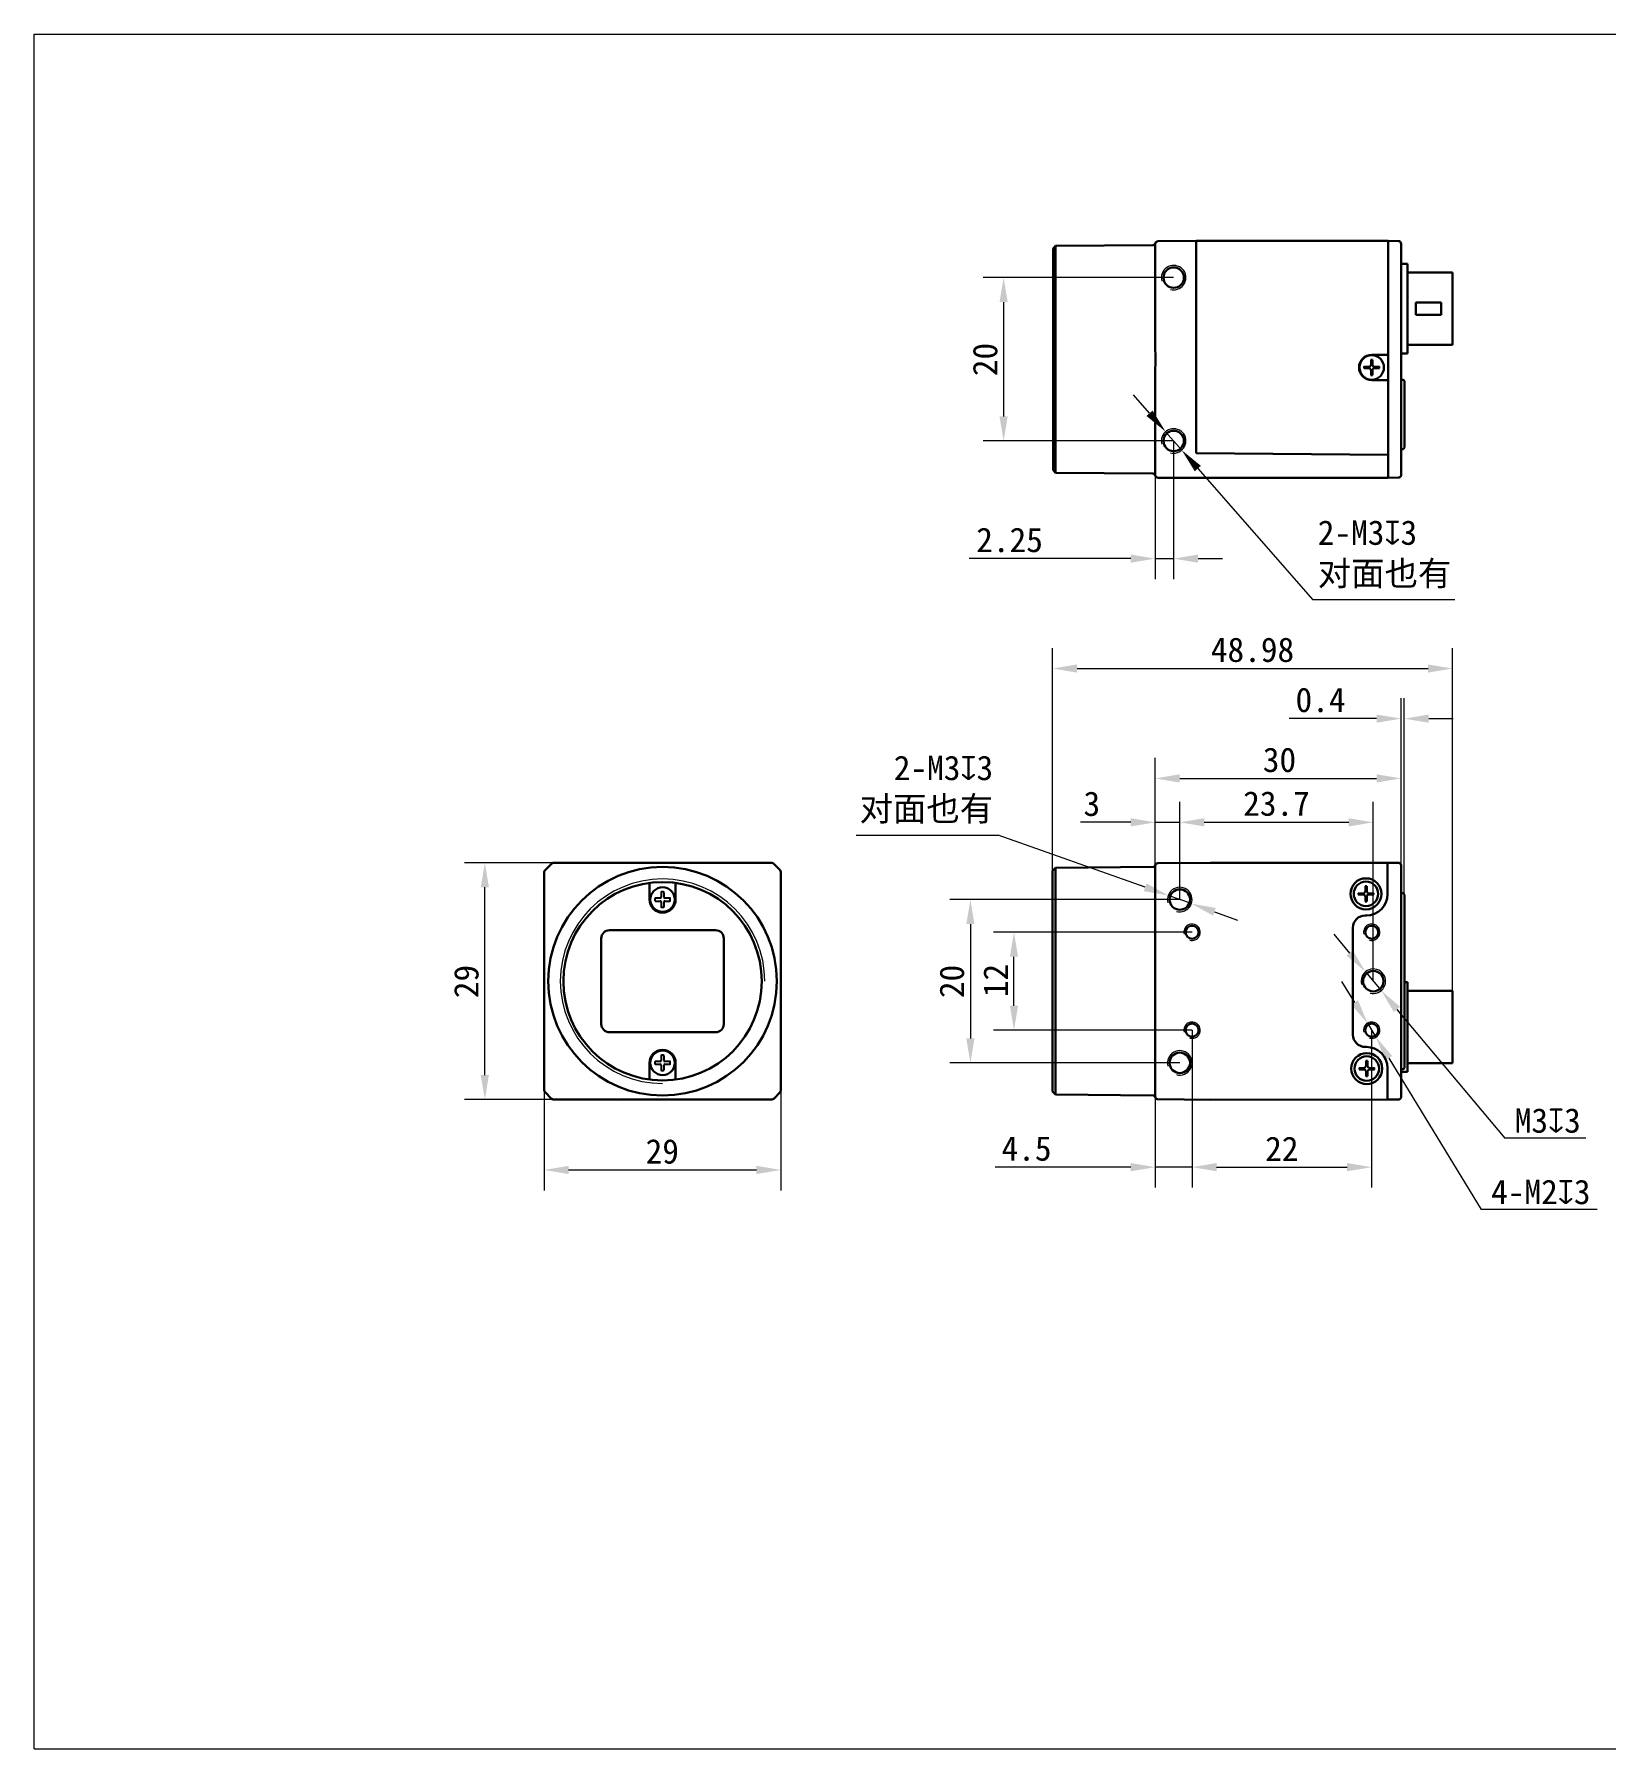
# Model space of a CAD drawing. Header units: millimetres. Extents: x 792 to 1089, y 318 to 528.
# Drawn here: x 792.2 to 984.6, y 317.8 to 527.8 of the extents above; entities that cross this region are included whole.
import ezdxf

# ---------------------------------------------------------------- set-up
doc = ezdxf.new("R2010")
doc.units = ezdxf.units.MM
doc.header["$LTSCALE"] = 16.335
doc.header["$PDMODE"] = 3
doc.header["$PDSIZE"] = 8
doc.layers.get('0').update_dxf_attribs({"linetype": 'CONTINUOUS'})
doc.layers.get('Defpoints').update_dxf_attribs({"linetype": 'CONTINUOUS'})
for name, color, linetype in [('00_COMPONENTS', 7, 'CONTINUOUS'), ('51__DRAFT_DIMS', 7, 'CONTINUOUS'), ('ASM_DXF_DIMENSION', 7, 'CONTINUOUS'), ('ASM_DXF_FORMAT', 7, 'CONTINUOUS'), ('D-01-35-26-0DXF_CONTINUOUS_LINE', 7, 'CONTINUOUS'), ('D-01-36-26-0DXF_CONTINUOUS_LINE', 7, 'CONTINUOUS')]:
    doc.layers.add(name, color=color, linetype=linetype)
doc.layers.add('AM_5', color=3, linetype='CONTINUOUS', lineweight=25)
doc.styles.get("Standard").update_dxf_attribs({"font": 'simfang.ttf'})
doc.dimstyles.new('DIMSTYLE_1', dxfattribs={"dimtxt": 3, "dimasz": 3, "dimexe": 2.5, "dimexo": 0, "dimgap": 0.75, "dimtad": 1, "dimdsep": 46, "dimtxsty": 'STANDARD', "dimblk": '_FILLED', "dimcen": 0.09, "dimclrd": 8, "dimclre": 8, "dimclrt": 7, "dimadec": 0, "dimazin": 0, "dimtp": 0.001, "dimtm": 0.001, "dimtfac": 1, "dimtofl": 0, "dimtmove": 0, "dimatfit": 3, "dimldrblk": '_FILLED', "dimfxl": 1, "dimtolj": 1, "dimlwd": 9, "dimlwe": 9, "dimarcsym": 0})
doc.dimstyles.new('DIMSTYLE_1$0', dxfattribs={"dimtxt": 3, "dimasz": 3, "dimexe": 2.5, "dimexo": 0, "dimgap": 0.75, "dimtad": 1, "dimdsep": 46, "dimtxsty": 'STANDARD', "dimblk": '_FILLED', "dimcen": 0.09, "dimclrd": 8, "dimclre": 8, "dimclrt": 7, "dimadec": 0, "dimazin": 0, "dimtp": 0.001, "dimtm": 0.001, "dimtfac": 1, "dimtofl": 0, "dimtmove": 0, "dimatfit": 3, "dimldrblk": '_FILLED', "dimfxl": 1, "dimtolj": 1, "dimlwd": 9, "dimlwe": 9, "dimarcsym": 0})
doc.dimstyles.new('DIMSTYLE_2', dxfattribs={"dimtxt": 3, "dimasz": 3, "dimexe": 2.5, "dimexo": 0, "dimtad": 1, "dimdec": 3, "dimdsep": 46, "dimtxsty": 'STANDARD', "dimblk": '_FILLED', "dimcen": 0.09, "dimclrd": 8, "dimclre": 8, "dimclrt": 7, "dimadec": 0, "dimazin": 0, "dimtp": 0.001, "dimtm": 0.001, "dimtfac": 1, "dimtdec": 3, "dimtmove": 0, "dimatfit": 2, "dimldrblk": '_FILLED', "dimfxl": 1, "dimtolj": 1, "dimlwd": 9, "dimlwe": 9, "dimarcsym": 0})

# ---------------------------------------------------------------- blocks, each defined once
blk = doc.blocks.new('_FILLED')
at = {"color": 0, "linetype": 'ByBlock'}
blk.add_solid([(0, 0), (-1, 0.167), (-1, -0.167)], dxfattribs=at)
blk = doc.blocks.new('*D221')
at = {"layer": 'D-01-35-26-0DXF_CONTINUOUS_LINE', "color": 8, "linetype": 'Continuous', "lineweight": 9}
for p, q in [((929.47, 425.97), (929.47, 439.15)), ((959.57, 425.99), (959.57, 439.15)), ((932.47, 436.65), (956.57, 436.65))]:
    blk.add_line(p, q, dxfattribs=at)
at = {"layer": 'Defpoints', "color": 0, "linetype": 'Continuous'}
for p in [(959.57, 436.65), (929.47, 425.97), (959.57, 425.99)]:
    blk.add_point(p, dxfattribs=at)
at = {"layer": 'D-01-35-26-0DXF_CONTINUOUS_LINE', "color": 8, "linetype": 'Continuous', "lineweight": 9, "xscale": 3, "yscale": 3, "zscale": 3, "rotation": 180}
blk.add_blockref('_FILLED', (929.47, 436.65), dxfattribs=at)
at = {"layer": 'D-01-35-26-0DXF_CONTINUOUS_LINE', "color": 8, "linetype": 'Continuous', "lineweight": 9, "xscale": 3, "yscale": 3, "zscale": 3}
blk.add_blockref('_FILLED', (959.57, 436.65), dxfattribs=at)
at = {"layer": 'D-01-35-26-0DXF_CONTINUOUS_LINE', "color": 7, "linetype": 'Continuous', "lineweight": 30, "insert": (944.68, 440.43), "char_height": 3, "attachment_point": 2}
blk.add_mtext('\\A1;30', dxfattribs=at)
blk = doc.blocks.new('*D251')
at = {"layer": '51__DRAFT_DIMS', "color": 8, "lineweight": 9}
for p, q in [((931.72, 497.99), (908.4, 497.99)), ((910.9, 494.99), (910.9, 480.99)), ((931.72, 477.99), (908.4, 477.99))]:
    blk.add_line(p, q, dxfattribs=at)
at = {"layer": 'Defpoints', "color": 0}
for p in [(931.72, 497.99), (910.9, 477.99), (931.72, 477.99)]:
    blk.add_point(p, dxfattribs=at)
at = {"layer": '51__DRAFT_DIMS', "color": 8, "linetype": 'ByBlock', "lineweight": 9, "xscale": 3, "yscale": 3, "zscale": 3}
for p, rotation in [((910.9, 497.99), 90), ((910.9, 477.99), 270)]:
    blk.add_blockref('_FILLED', p, dxfattribs=dict(at, rotation=rotation))
at = {"layer": '51__DRAFT_DIMS', "color": 7, "insert": (907.12, 487.96), "char_height": 3, "attachment_point": 2, "rotation": 90}
blk.add_mtext('\\A1;20', dxfattribs=at)
blk = doc.blocks.new('*D252')
at = {"layer": 'ASM_DXF_DIMENSION', "color": 8, "linetype": 'Continuous', "lineweight": 9}
for p, q in [((928.76, 481.37), (926.79, 483.63)), ((930.74, 479.12), (932.71, 476.86)), ((934.69, 474.6), (948.75, 458.52)), ((966.16, 458.52), (948.75, 458.52))]:
    blk.add_line(p, q, dxfattribs=at)
at = {"layer": 'Defpoints', "color": 0}
for p in [(930.74, 479.12), (932.71, 476.86)]:
    blk.add_point(p, dxfattribs=at)
at = {"layer": 'ASM_DXF_DIMENSION', "color": 8, "linetype": 'ByBlock', "lineweight": 9, "xscale": 3, "yscale": 3, "zscale": 3}
for p, rotation in [((930.74, 479.12), 311.1677166067071), ((932.71, 476.86), 131.1677166067071)]:
    blk.add_blockref('_FILLED', p, dxfattribs=dict(at, rotation=rotation))
at = {"layer": 'ASM_DXF_DIMENSION', "color": 7, "lineweight": 15, "insert": (949.37, 468.26), "char_height": 3, "attachment_point": 1}
blk.add_mtext('\\A1;{2-M3{\\fgdt;x}3\\P对面也有}', dxfattribs=at)
blk = doc.blocks.new('*D253')
at = {"color": 8, "linetype": 'Continuous', "lineweight": 9}
for p, q in [((931.72, 477.99), (931.72, 461.07)), ((929.47, 475.86), (929.47, 461.07)), ((926.47, 463.57), (906.68, 463.57)), ((929.47, 463.57), (931.72, 463.57)), ((934.72, 463.57), (937.72, 463.57))]:
    blk.add_line(p, q, dxfattribs=at)
at = {"layer": 'Defpoints', "color": 0}
for p in [(931.72, 477.99), (929.47, 475.86), (931.72, 463.57)]:
    blk.add_point(p, dxfattribs=at)
at = {"color": 8, "linetype": 'ByBlock', "lineweight": 9, "xscale": 3, "yscale": 3, "zscale": 3}
blk.add_blockref('_FILLED', (929.47, 463.57), dxfattribs=at)
at = {"color": 8, "linetype": 'ByBlock', "lineweight": 9, "xscale": 3, "yscale": 3, "zscale": 3, "rotation": 180}
blk.add_blockref('_FILLED', (931.72, 463.57), dxfattribs=at)
at = {"color": 7, "lineweight": 30, "insert": (915.71, 467.37), "char_height": 3, "attachment_point": 3}
blk.add_mtext('\\A1;2.25', dxfattribs=at)
blk = doc.blocks.new('*D260')
at = {"layer": 'D-01-35-26-0DXF_CONTINUOUS_LINE', "color": 8, "linetype": 'Continuous', "lineweight": 9}
for p, q in [((883.63, 399.41), (883.63, 386.19)), ((854.63, 398.52), (854.63, 386.19)), ((857.63, 388.69), (880.63, 388.69))]:
    blk.add_line(p, q, dxfattribs=at)
at = {"layer": 'Defpoints', "color": 0, "linetype": 'Continuous'}
for p in [(883.63, 399.41), (854.63, 398.52), (883.63, 388.69)]:
    blk.add_point(p, dxfattribs=at)
at = {"layer": 'D-01-35-26-0DXF_CONTINUOUS_LINE', "color": 8, "linetype": 'Continuous', "lineweight": 9, "xscale": 3, "yscale": 3, "zscale": 3, "rotation": 180}
blk.add_blockref('_FILLED', (854.63, 388.69), dxfattribs=at)
at = {"layer": 'D-01-35-26-0DXF_CONTINUOUS_LINE', "color": 8, "linetype": 'Continuous', "lineweight": 9, "xscale": 3, "yscale": 3, "zscale": 3}
blk.add_blockref('_FILLED', (883.63, 388.69), dxfattribs=at)
at = {"layer": 'D-01-35-26-0DXF_CONTINUOUS_LINE', "color": 7, "linetype": 'Continuous', "lineweight": 30, "insert": (869.1, 392.47), "char_height": 3, "attachment_point": 2}
blk.add_mtext('\\A1;29', dxfattribs=at)
blk = doc.blocks.new('*D261')
at = {"layer": 'D-01-35-26-0DXF_CONTINUOUS_LINE', "color": 8, "linetype": 'Continuous', "lineweight": 9}
for p, q in [((855.84, 426.31), (844.87, 426.31)), ((847.37, 400.31), (847.37, 423.31)), ((855.84, 397.31), (844.87, 397.31))]:
    blk.add_line(p, q, dxfattribs=at)
at = {"layer": 'Defpoints', "color": 0, "linetype": 'Continuous'}
for p in [(847.37, 426.31), (855.84, 426.31), (855.84, 397.31)]:
    blk.add_point(p, dxfattribs=at)
at = {"layer": 'D-01-35-26-0DXF_CONTINUOUS_LINE', "color": 8, "linetype": 'Continuous', "lineweight": 9, "xscale": 3, "yscale": 3, "zscale": 3}
for p, rotation in [((847.37, 426.31), 90), ((847.37, 397.31), 270)]:
    blk.add_blockref('_FILLED', p, dxfattribs=dict(at, rotation=rotation))
at = {"layer": 'D-01-35-26-0DXF_CONTINUOUS_LINE', "color": 7, "linetype": 'Continuous', "lineweight": 30, "insert": (843.59, 411.77), "char_height": 3, "attachment_point": 2, "rotation": 90}
blk.add_mtext('\\A1;29', dxfattribs=at)
blk = doc.blocks.new('*D282')
at = {"color": 8, "linetype": 'Continuous', "lineweight": 9}
for p, q in [((929.47, 425.96), (929.47, 433.77)), ((932.47, 421.81), (932.47, 433.77)), ((926.47, 431.27), (920.31, 431.27)), ((929.47, 431.27), (932.47, 431.27)), ((935.47, 431.27), (938.47, 431.27))]:
    blk.add_line(p, q, dxfattribs=at)
at = {"layer": 'Defpoints', "color": 0}
for p in [(932.47, 431.27), (929.47, 425.96), (932.47, 421.81)]:
    blk.add_point(p, dxfattribs=at)
at = {"color": 8, "linetype": 'ByBlock', "lineweight": 9, "xscale": 3, "yscale": 3, "zscale": 3}
blk.add_blockref('_FILLED', (929.47, 431.27), dxfattribs=at)
at = {"color": 8, "linetype": 'ByBlock', "lineweight": 9, "xscale": 3, "yscale": 3, "zscale": 3, "rotation": 180}
blk.add_blockref('_FILLED', (932.47, 431.27), dxfattribs=at)
at = {"color": 7, "lineweight": 30, "insert": (922.72, 435.05), "char_height": 3, "attachment_point": 3}
blk.add_mtext('\\A1;3', dxfattribs=at)
blk = doc.blocks.new('*D283')
at = {"color": 8, "linetype": 'Continuous', "lineweight": 9}
for p, q in [((933.97, 405.81), (933.97, 386.53)), ((929.47, 399.41), (929.47, 386.53)), ((926.47, 389.03), (909.87, 389.03)), ((933.97, 389.03), (929.47, 389.03)), ((936.97, 389.03), (939.97, 389.03))]:
    blk.add_line(p, q, dxfattribs=at)
at = {"layer": 'Defpoints', "color": 0, "linetype": 'Continuous'}
for p in [(933.97, 405.81), (929.47, 399.41), (933.97, 389.03)]:
    blk.add_point(p, dxfattribs=at)
at = {"color": 8, "linetype": 'Continuous', "lineweight": 9, "xscale": 3, "yscale": 3, "zscale": 3}
blk.add_blockref('_FILLED', (929.47, 389.03), dxfattribs=at)
at = {"color": 8, "linetype": 'Continuous', "lineweight": 9, "xscale": 3, "yscale": 3, "zscale": 3, "rotation": 180}
blk.add_blockref('_FILLED', (933.97, 389.03), dxfattribs=at)
at = {"color": 7, "linetype": 'Continuous', "lineweight": 30, "insert": (916.77, 392.83), "char_height": 3, "attachment_point": 3}
blk.add_mtext('\\A1;4.5', dxfattribs=at)
blk = doc.blocks.new('*D284')
at = {"layer": '51__DRAFT_DIMS', "color": 8, "lineweight": 9}
for p, q in [((932.47, 421.81), (904.33, 421.81)), ((906.83, 418.81), (906.83, 404.81)), ((932.47, 401.81), (904.33, 401.81))]:
    blk.add_line(p, q, dxfattribs=at)
at = {"layer": 'Defpoints', "color": 0}
for p in [(932.47, 421.81), (906.83, 401.81), (932.47, 401.81)]:
    blk.add_point(p, dxfattribs=at)
at = {"layer": '51__DRAFT_DIMS', "color": 8, "lineweight": 9, "xscale": 3, "yscale": 3, "zscale": 3}
for p, rotation in [((906.83, 421.81), 90), ((906.83, 401.81), 270)]:
    blk.add_blockref('_FILLED', p, dxfattribs=dict(at, rotation=rotation))
at = {"layer": '51__DRAFT_DIMS', "color": 7, "insert": (903.05, 411.78), "char_height": 3, "attachment_point": 2, "rotation": 90}
blk.add_mtext('\\A1;20', dxfattribs=at)
blk = doc.blocks.new('*D285')
at = {"layer": '51__DRAFT_DIMS', "color": 8, "lineweight": 9}
for p, q in [((933.97, 417.81), (909.67, 417.81)), ((912.17, 408.81), (912.17, 414.81)), ((933.97, 405.81), (909.67, 405.81))]:
    blk.add_line(p, q, dxfattribs=at)
at = {"layer": 'Defpoints', "color": 0}
for p in [(912.17, 417.81), (933.97, 417.81), (933.97, 405.81)]:
    blk.add_point(p, dxfattribs=at)
at = {"layer": '51__DRAFT_DIMS', "color": 8, "lineweight": 9, "xscale": 3, "yscale": 3, "zscale": 3}
for p, rotation in [((912.17, 417.81), 90), ((912.17, 405.81), 270)]:
    blk.add_blockref('_FILLED', p, dxfattribs=dict(at, rotation=rotation))
at = {"layer": '51__DRAFT_DIMS', "color": 7, "insert": (908.42, 411.89), "char_height": 3, "attachment_point": 2, "rotation": 90}
blk.add_mtext('\\A1;12', dxfattribs=at)
blk = doc.blocks.new('*D286')
at = {"layer": 'ASM_DXF_DIMENSION', "color": 8, "linetype": 'Continuous', "lineweight": 9}
for p, q in [((892.83, 429.7), (910.24, 429.7)), ((928.23, 423.31), (910.24, 429.7)), ((933.89, 421.31), (931.06, 422.31)), ((936.72, 420.31), (939.54, 419.3))]:
    blk.add_line(p, q, dxfattribs=at)
at = {"layer": 'Defpoints', "color": 0}
for p in [(931.06, 422.31), (933.89, 421.31)]:
    blk.add_point(p, dxfattribs=at)
at = {"layer": 'ASM_DXF_DIMENSION', "color": 8, "linetype": 'ByBlock', "lineweight": 9, "xscale": 3, "yscale": 3, "zscale": 3}
for p, rotation in [((931.06, 422.31), 340.4661474562808), ((933.89, 421.31), 160.4661474562808)]:
    blk.add_blockref('_FILLED', p, dxfattribs=dict(at, rotation=rotation))
at = {"layer": 'ASM_DXF_DIMENSION', "color": 7, "lineweight": 15, "insert": (909.62, 439.44), "char_height": 3, "attachment_point": 3}
blk.add_mtext('\\A1;{2-M3{\\fgdt;x}3\\P对面也有}', dxfattribs=at)
blk = doc.blocks.new('*D287')
at = {"layer": 'ASM_DXF_DIMENSION', "color": 8, "linetype": 'Continuous', "lineweight": 9}
for p, q in [((953.28, 415.26), (951.36, 417.56)), ((955.21, 412.96), (957.14, 410.66)), ((959.07, 408.36), (972.28, 392.59)), ((982.19, 392.59), (972.28, 392.59))]:
    blk.add_line(p, q, dxfattribs=at)
at = {"layer": 'Defpoints', "color": 0}
for p in [(955.21, 412.96), (957.14, 410.66)]:
    blk.add_point(p, dxfattribs=at)
at = {"layer": 'ASM_DXF_DIMENSION', "color": 8, "linetype": 'ByBlock', "lineweight": 9, "xscale": 3, "yscale": 3, "zscale": 3}
for p, rotation in [((955.21, 412.96), 309.9666336402061), ((957.14, 410.66), 129.9666336402061)]:
    blk.add_blockref('_FILLED', p, dxfattribs=dict(at, rotation=rotation))
at = {"layer": 'ASM_DXF_DIMENSION', "color": 7, "lineweight": 15, "insert": (973.49, 396.25), "char_height": 3, "attachment_point": 1}
blk.add_mtext('\\A1;{M3{\\fgdt;x}3}', dxfattribs=at)
blk = doc.blocks.new('*D288')
at = {"layer": 'ASM_DXF_DIMENSION', "color": 8, "linetype": 'Continuous', "lineweight": 9}
for p, q in [((953.89, 409.22), (952.33, 411.78)), ((955.45, 406.66), (956.5, 404.96)), ((958.06, 402.4), (969.39, 383.84)), ((983.57, 383.84), (969.39, 383.84))]:
    blk.add_line(p, q, dxfattribs=at)
at = {"layer": 'Defpoints', "color": 0}
for p in [(955.45, 406.66), (956.5, 404.96)]:
    blk.add_point(p, dxfattribs=at)
at = {"layer": 'ASM_DXF_DIMENSION', "color": 8, "linetype": 'ByBlock', "lineweight": 9, "xscale": 3, "yscale": 3, "zscale": 3}
for p, rotation in [((955.45, 406.66), 301.4143213589913), ((956.5, 404.96), 121.4143213589913)]:
    blk.add_blockref('_FILLED', p, dxfattribs=dict(at, rotation=rotation))
at = {"layer": 'ASM_DXF_DIMENSION', "color": 7, "lineweight": 15, "insert": (970.6, 387.5), "char_height": 3, "attachment_point": 1}
blk.add_mtext('\\A1;{4-M2{\\fgdt;x}3}', dxfattribs=at)
blk = doc.blocks.new('*D289')
at = {"layer": 'AM_5', "color": 8, "linetype": 'ByBlock', "lineweight": 9}
for p, q in [((932.47, 421.81), (932.47, 433.77)), ((956.17, 411.81), (956.17, 433.77)), ((935.47, 431.27), (953.17, 431.27))]:
    blk.add_line(p, q, dxfattribs=at)
at = {"layer": 'Defpoints', "color": 0}
for p in [(956.17, 431.27), (932.47, 421.81), (956.17, 411.81)]:
    blk.add_point(p, dxfattribs=at)
at = {"layer": 'AM_5', "color": 8, "lineweight": 9, "xscale": 3, "yscale": 3, "zscale": 3, "rotation": 180}
blk.add_blockref('_FILLED', (932.47, 431.27), dxfattribs=at)
at = {"layer": 'AM_5', "color": 8, "lineweight": 9, "xscale": 3, "yscale": 3, "zscale": 3}
blk.add_blockref('_FILLED', (956.17, 431.27), dxfattribs=at)
at = {"layer": 'AM_5', "color": 7, "insert": (944.32, 433.55), "char_height": 3, "attachment_point": 5}
blk.add_mtext('\\A1;23.7', dxfattribs=at)
blk = doc.blocks.new('*D290')
at = {"layer": 'AM_5', "color": 8, "linetype": 'ByBlock', "lineweight": 9}
for p, q in [((933.97, 405.81), (933.97, 386.53)), ((955.97, 405.81), (955.97, 386.53)), ((936.97, 389.03), (952.97, 389.03))]:
    blk.add_line(p, q, dxfattribs=at)
at = {"layer": 'Defpoints', "color": 0}
for p in [(933.97, 405.81), (955.97, 405.81), (955.97, 389.03)]:
    blk.add_point(p, dxfattribs=at)
at = {"layer": 'AM_5', "color": 8, "lineweight": 9, "xscale": 3, "yscale": 3, "zscale": 3, "rotation": 180}
blk.add_blockref('_FILLED', (933.97, 389.03), dxfattribs=at)
at = {"layer": 'AM_5', "color": 8, "lineweight": 9, "xscale": 3, "yscale": 3, "zscale": 3}
blk.add_blockref('_FILLED', (955.97, 389.03), dxfattribs=at)
at = {"layer": 'AM_5', "color": 7, "insert": (944.97, 391.28), "char_height": 3, "attachment_point": 5}
blk.add_mtext('\\A1;22', dxfattribs=at)
blk = doc.blocks.new('*D297')
at = {"color": 8, "lineweight": 9}
for p, q in [((916.89, 425.33), (916.89, 452.61)), ((965.87, 410.63), (965.87, 452.61)), ((919.89, 450.11), (962.87, 450.11))]:
    blk.add_line(p, q, dxfattribs=at)
at = {"layer": 'Defpoints', "color": 0}
for p in [(965.87, 450.11), (916.89, 425.33), (965.87, 410.63)]:
    blk.add_point(p, dxfattribs=at)
at = {"color": 8, "linetype": 'ByBlock', "lineweight": 9, "xscale": 3, "yscale": 3, "zscale": 3, "rotation": 180}
blk.add_blockref('_FILLED', (916.89, 450.11), dxfattribs=at)
at = {"color": 8, "linetype": 'ByBlock', "lineweight": 9, "xscale": 3, "yscale": 3, "zscale": 3}
blk.add_blockref('_FILLED', (965.87, 450.11), dxfattribs=at)
at = {"color": 7, "insert": (941.38, 452.39), "char_height": 3, "attachment_point": 5}
blk.add_mtext('\\A1;48.98', dxfattribs=at)
blk = doc.blocks.new('*D298')
at = {"color": 8, "lineweight": 9}
for p, q in [((959.57, 425.99), (959.57, 446.47)), ((959.97, 422.38), (959.97, 446.47)), ((956.57, 443.97), (945.85, 443.97)), ((962.97, 443.97), (965.97, 443.97))]:
    blk.add_line(p, q, dxfattribs=at)
at = {"layer": 'Defpoints', "color": 0}
for p in [(959.97, 443.97), (959.57, 425.99), (959.97, 422.38)]:
    blk.add_point(p, dxfattribs=at)
at = {"color": 8, "linetype": 'ByBlock', "lineweight": 9, "xscale": 3, "yscale": 3, "zscale": 3}
blk.add_blockref('_FILLED', (959.57, 443.97), dxfattribs=at)
at = {"color": 8, "linetype": 'ByBlock', "lineweight": 9, "xscale": 3, "yscale": 3, "zscale": 3, "rotation": 180}
blk.add_blockref('_FILLED', (959.97, 443.97), dxfattribs=at)
at = {"color": 7, "insert": (949.71, 446.25), "char_height": 3, "attachment_point": 5}
blk.add_mtext('\\A1;0.4', dxfattribs=at)

msp = doc.modelspace()

# ---------------------------------------------------------------- linework, layer by layer
at = {"layer": '00_COMPONENTS', "color": 7}
for p, q in [((929.4826, 502.2138), (929.4828, 502.2144)), ((955.8746, 487.9374), (955.8746, 487.2861)), ((956.0746, 487.9374), (956.0746, 487.2861)), ((955.0234, 487.0861), (955.6746, 487.0861)), ((955.0234, 486.8861), (955.6746, 486.8861)), ((955.8746, 486.6861), (955.8746, 486.0349)), ((956.0746, 486.6861), (956.0746, 486.0349)), ((956.2746, 487.0861), (956.9259, 487.0861)), ((956.2746, 486.8861), (956.9259, 486.8861)), ((957.9746, 476.8161), (957.9739, 476.7254)), ((929.4742, 473.7851), (929.4742, 473.7792)), ((929.4747, 473.795), (929.4746, 473.8008)), ((868.9536, 422.656), (868.9536, 422.0898)), ((869.3136, 422.0898), (869.3136, 422.656)), ((954.3234, 422.6098), (954.9746, 422.6098)), ((954.3234, 422.4098), (954.9746, 422.4098)), ((955.1746, 423.4611), (955.1746, 422.8098)), ((955.1746, 422.2098), (955.1746, 421.5585)), ((955.3746, 423.4611), (955.3746, 422.8098)), ((955.3746, 422.2098), (955.3746, 421.5585)), ((955.5746, 422.6098), (956.2259, 422.6098)), ((955.5746, 422.4098), (956.2259, 422.4098)), ((854.6577, 420.3598), (854.6576, 420.3598)), ((868.8536, 421.9898), (868.2873, 421.9898)), ((868.2873, 421.6298), (868.8536, 421.6298)), ((868.9536, 421.5298), (868.9536, 420.9636)), ((869.3136, 420.9636), (869.3136, 421.5298)), ((869.9798, 421.9898), (869.4136, 421.9898)), ((869.4136, 421.6298), (869.9798, 421.6298)), ((883.6094, 403.2598), (883.6096, 403.2598)), ((868.8536, 401.9898), (868.2873, 401.9898)), ((868.2873, 401.6298), (868.8536, 401.6298)), ((868.9536, 402.656), (868.9536, 402.0898)), ((868.9536, 401.5298), (868.9536, 400.9636)), ((869.3136, 402.0898), (869.3136, 402.656)), ((869.3136, 400.9636), (869.3136, 401.5298)), ((869.9798, 401.9898), (869.4136, 401.9898)), ((869.4136, 401.6298), (869.9798, 401.6298)), ((954.4234, 401.2098), (955.0746, 401.2098)), ((955.2746, 402.0611), (955.2746, 401.4098)), ((955.4746, 402.0611), (955.4746, 401.4098)), ((955.6746, 401.2098), (956.3259, 401.2098)), ((954.4234, 401.0098), (955.0746, 401.0098)), ((955.2746, 400.8098), (955.2746, 400.1585)), ((955.4746, 400.8098), (955.4746, 400.1585)), ((955.6746, 401.0098), (956.3259, 401.0098))]:
    msp.add_line(p, q, dxfattribs=at)
at = {"layer": '00_COMPONENTS', "color": 4}
msp.add_line((869.4136, 421.6298), (869.4136, 421.6007), dxfattribs=at)
at = {"layer": '00_COMPONENTS', "color": 7}
for centre, radius, start, end in [((929.7841, 502.1433), 0.3096, 168.591806, 169.235163), ((955.6746, 487.2861), 0.2, 270, 0), ((955.9747, 483.9842), 3.9545, 88.551064, 91.448936), ((956.2746, 487.2861), 0.2, 180, 270), ((958.9771, 486.9861), 3.955, 178.551151, 181.448849), ((955.6746, 486.6861), 0.2, 0, 90), ((955.9746, 489.9881), 3.9545, 268.551064, 271.448936), ((956.2746, 486.6861), 0.2, 90, 180), ((952.9722, 486.9861), 3.955, 358.551151, 1.448849), ((869.0536, 422.656), 0.1, 95.400537, 180), ((869.1336, 421.8098), 0.95, 84.599463, 95.400537), ((869.2136, 422.656), 0.1, 0, 84.599463), ((958.2771, 422.5098), 3.955, 178.551151, 181.448849), ((954.9746, 422.8098), 0.2, 270, 0), ((954.9746, 422.2098), 0.2, 0, 90), ((955.2747, 419.5078), 3.9545, 88.551064, 91.448936), ((955.5746, 422.8098), 0.2, 180, 270), ((955.5746, 422.2098), 0.2, 90, 180), ((952.2722, 422.5098), 3.955, 358.551151, 1.448849), ((869.1336, 421.8098), 0.95, 174.599463, 185.400537), ((868.2873, 421.8898), 0.1, 90, 174.599463), ((868.2873, 421.7298), 0.1, 185.400537, 270), ((868.8536, 422.0898), 0.1, 270, 0), ((868.8536, 421.5298), 0.1, 0, 90), ((869.0536, 420.9636), 0.1, 180, 264.599463), ((869.1336, 421.8098), 0.95, 264.599463, 275.400537), ((869.2136, 420.9636), 0.1, 275.400537, 0), ((869.4136, 422.0898), 0.1, 180, 270), ((869.4136, 421.5298), 0.1, 90, 180), ((869.9798, 421.8898), 0.1, 5.400537, 90), ((869.9798, 421.7298), 0.1, 270, 354.599463), ((869.1336, 421.8098), 0.95, 354.599463, 5.400537), ((955.2746, 425.5118), 3.9545, 268.551064, 271.448936), ((869.1336, 401.8098), 0.95, 174.599463, 185.400537), ((868.2873, 401.8898), 0.1, 90, 174.599463), ((868.2873, 401.7298), 0.1, 185.400537, 270), ((868.8536, 402.0898), 0.1, 270, 0), ((868.8536, 401.5298), 0.1, 0, 90), ((869.0536, 402.656), 0.1, 95.400537, 180), ((869.1336, 401.8098), 0.95, 84.599463, 95.400537), ((869.2136, 402.656), 0.1, 0, 84.599463), ((869.4136, 402.0898), 0.1, 180, 270), ((869.4136, 401.5298), 0.1, 90, 180), ((869.9798, 401.8898), 0.1, 5.400537, 90), ((869.9798, 401.7298), 0.1, 270, 354.599463), ((869.1336, 401.8098), 0.95, 354.599463, 5.400537), ((958.3771, 401.1098), 3.955, 178.551151, 181.448849), ((955.0746, 401.4098), 0.2, 270, 0), ((955.3747, 398.1078), 3.9545, 88.551064, 91.448936), ((955.6746, 401.4098), 0.2, 180, 270), ((952.3722, 401.1098), 3.955, 358.551151, 1.448849), ((869.0536, 400.9636), 0.1, 180, 264.599463), ((869.1336, 401.8098), 0.95, 264.599463, 275.400537), ((869.2136, 400.9636), 0.1, 275.400537, 0), ((955.0746, 400.8098), 0.2, 0, 90), ((955.3746, 404.1118), 3.9545, 268.551064, 271.448936), ((955.6746, 400.8098), 0.2, 90, 180), ((882.4261, 397.8125), 0.5027, 270.04029, 284.966887), ((882.4255, 397.811), 0.5015, 304.963589, 314.975313), ((883.1324, 398.5178), 0.5015, 315.024712, 325.043164), ((883.1331, 398.5174), 0.5007, 325.034134, 329.973803), ((883.1309, 398.5172), 0.5027, 345.033075, 359.959707)]:
    msp.add_arc(centre, radius, start, end, dxfattribs=at)
at = {"layer": '00_COMPONENTS', "color": 4}
msp.add_arc((929.1892, 473.7861), 0.2854, 0.005766, 2.945615, dxfattribs=at)
at = {"layer": '00_COMPONENTS', "color": 7}
msp.add_ellipse((863.3336, 397.3133), major_axis=(-0.4, 0), ratio=0.00872687, start_param=-4.71238898, end_param=-3.14159265, dxfattribs=at)
at = {"layer": '00_COMPONENTS', "color": 4}
msp.add_open_spline([(929.4754, 473.7967), (929.4751, 473.7974), (929.4748, 473.7987), (929.4746, 473.8001), (929.4746, 473.8008)], degree=3, knots=[0, 0, 0, 0, 0.49871374, 1, 1, 1, 1], dxfattribs=at)
at = {"layer": 'ASM_DXF_FORMAT', "color": 7, "linetype": 'Continuous', "lineweight": 15}
for p, q in [((792.1945, 317.797), (792.1945, 527.797)), ((792.1945, 527.797), (1089.1945, 527.797)), ((792.1945, 317.797), (1089.1945, 317.797))]:
    msp.add_line(p, q, dxfattribs=at)
at = {"layer": 'D-01-35-26-0DXF_CONTINUOUS_LINE', "color": 7, "linetype": 'Continuous', "lineweight": 30}
for p, q in [((917.2646, 501.8796), (929.1935, 501.9837)), ((934.4746, 502.4861), (929.7688, 502.4451)), ((934.4746, 477.1129), (934.4746, 502.4861)), ((934.4746, 502.4861), (957.9746, 502.4861)), ((957.9746, 502.4861), (959.2836, 502.4747)), ((957.9746, 494.8444), (957.9746, 502.4861)), ((959.5753, 473.8039), (959.5746, 502.1493)), ((916.9646, 501.577), (917.2646, 501.8796)), ((916.9646, 474.3953), (916.9646, 501.577)), ((917.2646, 474.0927), (917.2646, 501.8796)), ((959.5746, 499.6861), (960.3746, 499.686)), ((960.3746, 488.6862), (960.3746, 499.686)), ((960.3746, 498.6111), (965.8746, 498.6111)), ((965.8746, 489.7611), (965.8746, 498.6111)), ((957.9746, 494.8444), (957.9746, 490.1278)), ((961.3746, 494.9361), (964.4746, 494.9361)), ((961.3746, 493.4361), (961.3746, 494.9361)), ((964.4746, 494.9361), (964.4746, 493.4361)), ((964.4746, 493.4361), (961.3746, 493.4361)), ((957.9746, 490.1278), (957.9746, 476.8161)), ((960.3746, 489.7611), (965.8746, 489.7611)), ((955.9746, 488.5361), (957.9746, 488.5361)), ((959.5746, 488.6861), (960.3746, 488.6862)), ((929.4746, 473.7861), (929.4746, 486.0015)), ((957.9746, 485.4361), (955.9746, 485.4361)), ((959.9746, 485.2861), (959.9746, 477.1861)), ((934.4746, 476.4861), (934.4746, 477.1129)), ((957.9746, 476.8161), (957.9746, 473.4861)), ((957.9746, 476.2811), (934.4746, 476.4861)), ((916.9646, 474.3953), (917.2646, 474.0927)), ((917.2646, 474.0927), (929.1852, 473.9887)), ((957.9746, 473.4861), (929.7746, 473.4861)), ((957.9746, 473.4861), (959.283, 473.4976)), ((959.2617, 473.5096), (959.2756, 473.5097)), ((959.2761, 473.5097), (959.2749, 473.5097)), ((959.2756, 473.5097), (959.2843, 473.5098)), ((855.8407, 426.3098), (882.4265, 426.3098)), ((929.772, 426.2688), (936.2521, 426.3253)), ((957.9246, 426.3098), (936.2521, 426.3253)), ((957.9246, 426.3098), (957.9746, 426.3098)), ((957.9246, 422.4598), (957.9246, 426.3098)), ((957.9746, 426.3098), (959.2797, 426.2927)), ((854.6336, 423.3098), (854.6336, 425.1027)), ((855.4871, 426.1634), (854.78, 425.4562)), ((854.8152, 425.4907), (854.8149, 425.4912)), ((883.4871, 425.4562), (882.78, 426.1634)), ((883.6336, 425.1027), (883.6336, 423.3098)), ((916.8946, 425.33), (917.2646, 425.7032)), ((916.8946, 398.2896), (916.8946, 425.33)), ((917.2646, 425.7032), (929.1935, 425.8073)), ((917.2646, 397.9164), (917.2646, 425.7032)), ((929.4746, 397.6611), (929.4746, 425.9688)), ((929.4828, 426.0381), (929.4792, 426.0208)), ((929.4818, 426.0339), (929.4812, 426.0312)), ((929.4823, 426.036), (929.4815, 426.0326)), ((929.4821, 426.0352), (929.4827, 426.0379)), ((929.4825, 426.037), (929.4827, 426.0379)), ((959.2786, 426.2927), (959.2735, 426.2928)), ((959.2786, 426.2927), (959.2791, 426.2927)), ((959.281, 426.2927), (959.2844, 426.2926)), ((959.3468, 426.2839), (959.3649, 426.2789)), ((959.3649, 426.2789), (959.3808, 426.2734)), ((959.5494, 426.1133), (959.5529, 426.1049)), ((959.5642, 426.0714), (959.5665, 426.0623)), ((959.573, 426.0246), (959.5737, 426.0163)), ((959.5733, 426.0208), (959.5736, 426.0183)), ((959.5741, 426.0111), (959.5743, 426.0078)), ((959.5742, 425.9986), (959.5741, 425.9914)), ((959.5742, 426.0085), (959.5742, 426.0081)), ((959.5742, 426.0081), (959.5742, 426.008)), ((959.5746, 400.8596), (959.5746, 425.9939)), ((854.6336, 423.3098), (854.6336, 422.6831)), ((854.6336, 398.5169), (854.6336, 422.6831)), ((867.5336, 423.854), (867.5336, 421.8098)), ((870.7336, 421.8098), (870.7336, 423.854)), ((883.6336, 422.6831), (883.6336, 423.3098)), ((883.6336, 422.6831), (883.6336, 398.5169)), ((959.9746, 422.3848), (959.9746, 401.2348)), ((875.6336, 418.0598), (862.6336, 418.0598)), ((953.6746, 418.3598), (953.6746, 405.2598)), ((955.3246, 419.8598), (955.1746, 419.8598)), ((861.6336, 417.0598), (861.6336, 406.5598)), ((876.6336, 406.5598), (876.6336, 417.0598)), ((959.9746, 411.7098), (960.3746, 411.7098)), ((960.3746, 400.7098), (960.3746, 411.7098)), ((965.8746, 410.6348), (960.3746, 410.6348)), ((965.8746, 401.7848), (965.8746, 410.6348)), ((862.6336, 405.5598), (875.6336, 405.5598)), ((955.3246, 403.7598), (955.1746, 403.7598)), ((867.5336, 401.8098), (867.5336, 399.7656)), ((870.7336, 399.7656), (870.7336, 401.8098)), ((957.9246, 397.3098), (957.9246, 401.1598)), ((960.3746, 401.7848), (965.8746, 401.7848)), ((959.5746, 400.8596), (959.5746, 400.7098)), ((960.3746, 400.7098), (959.5746, 400.7098)), ((959.5746, 397.6275), (959.5746, 400.7098)), ((855.4871, 397.4562), (854.78, 398.1634)), ((863.5902, 397.3098), (855.8407, 397.3098)), ((882.4265, 397.3098), (863.6452, 397.3098)), ((883.4871, 398.1634), (882.78, 397.4562)), ((916.8946, 398.2896), (917.2646, 397.9164)), ((917.2646, 397.9164), (929.1935, 397.8123)), ((929.4792, 397.5989), (929.4827, 397.5818)), ((929.4827, 397.5817), (929.4792, 397.5988)), ((929.4818, 397.5857), (929.4812, 397.5884)), ((929.4821, 397.5844), (929.4826, 397.5822)), ((929.4825, 397.5826), (929.4827, 397.5816)), ((929.772, 397.3508), (936.2521, 397.2943)), ((936.2521, 397.2943), (957.9246, 397.3098)), ((957.9746, 397.3098), (957.9246, 397.3098)), ((959.281, 397.3269), (957.9746, 397.3098)), ((959.2786, 397.3269), (959.2735, 397.3268)), ((959.2786, 397.3269), (959.2791, 397.3269)), ((959.281, 397.3269), (959.2844, 397.327)), ((959.3468, 397.3357), (959.3649, 397.3407)), ((959.3649, 397.3407), (959.3808, 397.3462)), ((959.5494, 397.5063), (959.5529, 397.5147)), ((959.5642, 397.5482), (959.5665, 397.5573)), ((959.573, 397.595), (959.5737, 397.6033)), ((959.5733, 397.5988), (959.5736, 397.6013)), ((959.5742, 397.621), (959.5741, 397.6282)), ((959.5741, 397.6085), (959.5743, 397.6118)), ((959.5742, 397.6115), (959.5742, 397.6116)), ((959.5742, 397.6111), (959.5742, 397.6115))]:
    msp.add_line(p, q, dxfattribs=at)
msp.add_lwpolyline([(929.475, 502.1451, 0.01175048), (929.4746, 502.1307), (929.4746, 489.9708)], format="xyb", dxfattribs=at)
for points in [[(959.2843, 473.5098), (959.2872, 473.5098), (959.2913, 473.51), (959.2956, 473.5101), (959.2998, 473.5104), (959.3042, 473.5107), (959.3086, 473.5111), (959.3131, 473.5116), (959.3176, 473.5121), (959.3222, 473.5127), (959.3269, 473.5134), (959.3316, 473.5142), (959.3363, 473.5151), (959.3411, 473.516), (959.3459, 473.5171), (959.3507, 473.5182), (959.3556, 473.5194), (959.3604, 473.5208)], [(959.3604, 473.5208), (959.3653, 473.5222), (959.3702, 473.5237), (959.375, 473.5253), (959.3799, 473.527)], [(959.3799, 473.527), (959.3848, 473.5288), (959.3897, 473.5307), (959.3946, 473.5327), (959.3996, 473.5348), (959.4045, 473.537), (959.4095, 473.5394), (959.4144, 473.5419), (959.4194, 473.5444), (959.4244, 473.5472), (959.4294, 473.55), (959.4345, 473.553), (959.4395, 473.5562), (959.4445, 473.5594), (959.4495, 473.5629), (959.4545, 473.5664), (959.4594, 473.5701), (959.4644, 473.574), (959.4693, 473.5779), (959.4741, 473.582), (959.4789, 473.5863), (959.4836, 473.5907), (959.4882, 473.5952), (959.4928, 473.5998), (959.4973, 473.6046), (959.5017, 473.6095), (959.5061, 473.6145), (959.5103, 473.6197), (959.5145, 473.625), (959.5186, 473.6304), (959.5225, 473.636), (959.5264, 473.6416), (959.5301, 473.6474), (959.5338, 473.6534), (959.5373, 473.6594), (959.5407, 473.6656), (959.5439, 473.6719), (959.5471, 473.6783), (959.5501, 473.6848), (959.5529, 473.6914), (959.5556, 473.6982), (959.5581, 473.705), (959.5605, 473.7119), (959.5627, 473.719), (959.5648, 473.7261), (959.5667, 473.7333), (959.5684, 473.7407), (959.5699, 473.7481), (959.5713, 473.7555), (959.5724, 473.763), (959.5734, 473.7706), (959.5741, 473.7778), (959.5747, 473.7848), (959.575, 473.7915), (959.5752, 473.7975), (959.5753, 473.8024), (959.5753, 473.8039)], [(929.4792, 426.0206), (929.48, 426.0251), (929.4808, 426.0293), (929.4815, 426.0326)], [(929.4805, 426.0278), (929.4797, 426.0237), (929.4792, 426.0207)], [(959.2786, 426.2927), (959.2971, 426.2919), (959.3231, 426.2888), (959.3468, 426.2839)], [(959.3808, 426.2734), (959.395, 426.2675), (959.4075, 426.2617), (959.4185, 426.256), (959.429, 426.25), (959.4394, 426.2435), (959.4493, 426.2367), (959.4586, 426.2298), (959.4672, 426.2228), (959.4753, 426.2157), (959.4831, 426.2085)], [(959.3891, 426.2701), (959.3934, 426.2683), (959.4014, 426.2647), (959.4129, 426.259), (959.429, 426.25), (959.4479, 426.2377), (959.4653, 426.2244), (959.4799, 426.2116), (959.4931, 426.1984), (959.5051, 426.1848), (959.5158, 426.1712), (959.5253, 426.1576), (959.5341, 426.1433), (959.5423, 426.1282), (959.5497, 426.1124), (959.5562, 426.0962)], [(959.485, 426.207), (959.5013, 426.1896), (959.5153, 426.1723), (959.527, 426.1554), (959.5366, 426.1393), (959.5445, 426.1243), (959.5512, 426.1094), (959.557, 426.0947), (959.5617, 426.0803)], [(959.4975, 426.1936), (959.5042, 426.1859), (959.5105, 426.1782), (959.5164, 426.1703), (959.5221, 426.1624), (959.5274, 426.1544)], [(959.5324, 426.1463), (959.5371, 426.1381), (959.5415, 426.1299), (959.5456, 426.1216)], [(959.5561, 426.0966), (959.5591, 426.0881), (959.5617, 426.0798), (959.5642, 426.0714)], [(959.5617, 426.0803), (959.5656, 426.0662), (959.569, 426.0513)], [(959.5669, 426.0605), (959.5695, 426.0479), (959.5716, 426.0357)], [(959.5687, 426.052), (959.5707, 426.0411), (959.5712, 426.0378)], [(959.569, 426.0513), (959.5715, 426.0367), (959.573, 426.0237)], [(959.573, 426.0237), (959.5741, 426.011), (959.5746, 425.9986), (959.5747, 425.9921)], [(959.5736, 426.0183), (959.5743, 426.0064), (959.5746, 425.9982)], [(929.4792, 397.599), (929.48, 397.5945), (929.4808, 397.5903), (929.4815, 397.587), (929.4823, 397.5836)], [(929.4805, 397.5918), (929.4797, 397.5959), (929.4792, 397.5989)], [(959.2786, 397.3269), (959.2971, 397.3277), (959.3231, 397.3308), (959.3468, 397.3357)], [(959.3808, 397.3462), (959.395, 397.3521), (959.4075, 397.3579), (959.4185, 397.3636), (959.429, 397.3696), (959.4394, 397.3761), (959.4493, 397.3829), (959.4586, 397.3898), (959.4672, 397.3968), (959.4753, 397.4039), (959.4831, 397.4111)], [(959.3891, 397.3495), (959.3934, 397.3513), (959.4014, 397.3549), (959.4129, 397.3606), (959.429, 397.3696), (959.4479, 397.3819), (959.4653, 397.3952), (959.4799, 397.408), (959.4931, 397.4212), (959.5051, 397.4348), (959.5158, 397.4483), (959.5253, 397.462), (959.5341, 397.4763), (959.5423, 397.4914), (959.5497, 397.5071), (959.5562, 397.5234)], [(959.485, 397.4126), (959.5013, 397.43), (959.5153, 397.4473), (959.527, 397.4642), (959.5366, 397.4802), (959.5445, 397.4953), (959.5512, 397.5102), (959.557, 397.5249), (959.5617, 397.5392)], [(959.4975, 397.426), (959.5042, 397.4336), (959.5105, 397.4414), (959.5164, 397.4493), (959.5221, 397.4572), (959.5274, 397.4652)], [(959.5324, 397.4733), (959.5371, 397.4815), (959.5415, 397.4897), (959.5456, 397.498)], [(959.5561, 397.523), (959.5591, 397.5315), (959.5617, 397.5398), (959.5642, 397.5482)], [(959.5617, 397.5392), (959.5656, 397.5534), (959.569, 397.5683)], [(959.5669, 397.5591), (959.5695, 397.5717), (959.5716, 397.5839)], [(959.5687, 397.5676), (959.5707, 397.5785), (959.5712, 397.5818)], [(959.569, 397.5683), (959.5715, 397.5829), (959.573, 397.5959)], [(959.573, 397.5959), (959.5741, 397.6086), (959.5746, 397.621), (959.5747, 397.6275)], [(959.5736, 397.6013), (959.5743, 397.6131), (959.5746, 397.6214)]]:
    msp.add_lwpolyline(points, dxfattribs=at)
for centre, radius in [((931.7246, 497.9861), 1.25), ((955.9746, 486.9861), 1.5), ((931.7246, 477.9861), 1.25), ((869.1336, 411.8098), 14), ((955.2746, 422.5098), 1.9), ((869.1336, 411.8098), 12.15), ((869.1336, 421.8098), 1.5), ((932.4746, 421.8098), 1.25), ((955.2746, 422.5098), 1.5), ((933.9746, 417.8098), 0.8), ((955.9746, 417.8098), 0.8), ((956.1746, 411.8098), 1.25), ((933.9746, 405.8098), 0.8), ((955.9746, 405.8098), 0.8), ((869.1336, 401.8098), 1.5), ((932.4746, 401.8098), 1.25), ((955.3746, 401.1098), 1.9), ((955.3746, 401.1098), 1.5)]:
    msp.add_circle(centre, radius, dxfattribs=at)
for centre, radius, start, end in [((929.1909, 502.2837), 0.3, 270.5, 346.647717), ((955.9746, 486.9861), 1.55, 90.00003, 270), ((959.7746, 485.6861), 0.2, 180, 270), ((959.7746, 485.2861), 0.2, 0, 90), ((959.7746, 476.7861), 0.2, 90, 180), ((959.7746, 477.1861), 0.2, 270, 0), ((929.1826, 473.6887), 0.3, 14.811149, 89.5), ((855.8407, 425.8098), 0.5, 90, 135), ((855.8415, 425.8062), 0.5036, 97.497384, 111.568173), ((882.4265, 425.8098), 0.5, 45, 90), ((882.4257, 425.8064), 0.5034, 68.429142, 82.013133), ((855.1334, 425.1027), 0.4998, 135, 180.005409), ((855.1366, 425.1007), 0.5036, 142.32585, 156.48911), ((855.1326, 425.1038), 0.4985, 135.007864, 140.022361), ((883.1336, 425.1027), 0.4999, 359.994628, 45.003217), ((883.1308, 425.1009), 0.5033, 23.50677, 36.921415), ((929.1909, 426.1073), 0.3, 270.5, 346.647783), ((929.7746, 425.9688), 0.3, 90.5, 180), ((929.7743, 425.9688), 0.2997, 170.015265, 180.005781), ((929.7753, 425.9688), 0.3007, 178.029562, 180.002594), ((929.775, 425.9687), 0.3004, 170.03587, 178.017824), ((955.3246, 422.4598), 2.6, 270, 0), ((959.7746, 422.7848), 0.2, 180, 270), ((959.7746, 422.3848), 0.2, 0, 90), ((869.1336, 421.8098), 1.6, 180, 0), ((862.6336, 417.0598), 1, 90, 180), ((875.6336, 417.0598), 1, 0, 90), ((955.1746, 418.3598), 1.5, 90, 180), ((862.6336, 406.5598), 1, 180, 270), ((875.6336, 406.5598), 1, 270, 0), ((869.1336, 401.8098), 1.6, 0, 180), ((955.1746, 405.2598), 1.5, 180, 270), ((955.3246, 401.1598), 2.6, 0, 90), ((959.7746, 401.2348), 0.2, 270, 0), ((959.7746, 400.8348), 0.2, 90, 180), ((855.1362, 398.5172), 0.5027, 180.04029, 194.966908), ((855.1336, 398.5169), 0.5, 180, 225), ((855.1326, 398.5165), 0.499, 204.710779, 208.971974), ((855.1337, 398.5172), 0.5003, 208.982473, 214.973502), ((855.1348, 398.5178), 0.5015, 214.963589, 224.975313), ((855.8416, 397.811), 0.5015, 225.024711, 235.043176), ((855.8407, 397.8098), 0.5, 225, 270), ((855.8412, 397.8103), 0.5007, 235.034147, 239.973832), ((855.8401, 397.8086), 0.4987, 239.982848, 244.985188), ((855.841, 397.8125), 0.5027, 255.033113, 269.95971), ((882.4265, 397.8098), 0.5, 270, 315), ((882.4269, 397.8089), 0.499, 294.716341, 298.978215), ((882.4262, 397.81), 0.5003, 298.988703, 304.973501), ((883.1336, 398.5169), 0.5, 315, 0), ((883.1347, 398.5164), 0.4987, 329.982819, 334.985146), ((929.1909, 397.5123), 0.3, 13.352217, 89.5), ((929.7763, 397.6508), 0.3016, 179.996738, 181.994019), ((929.7745, 397.6508), 0.2998, 179.995926, 269.5)]:
    msp.add_arc(centre, radius, start, end, dxfattribs=at)
for points, knots in [([(929.7058, 502.4339), (929.6433, 502.4166), (929.5265, 502.3404), (929.478, 502.2097), (929.475, 502.1451)], [0, 0, 0, 0, 0.50025921, 1, 1, 1, 1]), ([(959.3694, 502.4428), (959.4283, 502.421), (959.535, 502.3392), (959.5746, 502.2107), (959.5746, 502.1481)], [0, 0, 0, 0, 0.5005752, 1, 1, 1, 1]), ([(929.4746, 489.9708), (929.4746, 489.3093), (929.4909, 487.9861), (929.4746, 486.663), (929.4746, 486.0015)], [0, 0, 0, 0, 0.49999986, 1, 1, 1, 1]), ([(929.7081, 473.4969), (929.6438, 473.5142), (929.5234, 473.5928), (929.476, 473.7286), (929.4747, 473.795)], [0, 0, 0, 0, 0.50032783, 1, 1, 1, 1])]:
    msp.add_open_spline(points, degree=3, knots=knots, dxfattribs=at)
for points in [[(929.7865, 502.4452), (929.7593, 502.445), (929.732, 502.4411), (929.7058, 502.4339)], [(959.2628, 502.4627), (959.2989, 502.4624), (959.3355, 502.4554), (959.3694, 502.4428)], [(929.7894, 473.4861), (929.762, 473.4861), (929.7345, 473.4898), (929.7081, 473.4969)]]:
    msp.add_open_spline(points, degree=3, dxfattribs=at)
at = {"layer": 'D-01-36-26-0DXF_CONTINUOUS_LINE', "color": 7, "linetype": 'Continuous', "lineweight": 15}
for centre, radius, start, end in [((931.7246, 497.9862), 1.4999, 270, 195.960245), ((931.7252, 497.9917), 1.5055, 255.59615, 269.978647), ((931.7246, 477.9862), 1.4999, 270, 195.960245), ((931.7252, 477.9917), 1.5055, 255.59615, 269.978647), ((869.1336, 411.8098), 12.52, 0, 270), ((932.4746, 421.8098), 1.5, 255, 195), ((933.9746, 417.8098), 1, 255, 195), ((955.9746, 417.8098), 1, 255, 195), ((956.1746, 411.8098), 1.5, 255, 195), ((933.9746, 405.8098), 1, 255, 195), ((955.9746, 405.8098), 1, 255, 195), ((932.4746, 401.8098), 1.5, 255, 195)]:
    msp.add_arc(centre, radius, start, end, dxfattribs=at)

# ---------------------------------------------------------------- dimensions: what is measured, and where the dimension line sits
at = {"color": 7, "linetype": 'Continuous', "lineweight": 30}
for base, p1, p2, picture, middle in [((931.7246, 463.5679), (929.4746, 475.8567), (931.7246, 477.9861), '*D253', (911.5696, 463.5679)), ((932.4746, 431.2695), (929.4746, 425.9585), (932.4746, 421.8098), '*D282', (921.8932, 431.2695)), ((933.9746, 389.0308), (929.4746, 399.4093), (933.9746, 405.8098), '*D283', (913.6954, 389.0308))]:
    dim = msp.add_linear_dim(base=base, p1=p1, p2=p2, dimstyle='DIMSTYLE_1', override={"dimtofl": 1}, dxfattribs=at)
    dim.commit()
    dim.dimension.update_dxf_attribs({"geometry": picture, "text_midpoint": middle, "dimtype": 160})
dim = msp.add_linear_dim(base=(965.8746, 450.1094), p1=(916.8946, 425.33), p2=(965.8746, 410.6348), dimstyle='DIMSTYLE_1$0', override={"dimarcsym": 1})
dim.commit()
dim.dimension.update_dxf_attribs({"geometry": '*D297', "text_midpoint": (941.3846, 452.3851)})
dim = msp.add_linear_dim(base=(959.9746, 443.9713), p1=(959.5746, 425.9939), p2=(959.9746, 422.3848), dimstyle='DIMSTYLE_1$0', override={"dimarcsym": 1})
dim.commit()
dim.dimension.update_dxf_attribs({"geometry": '*D298', "text_midpoint": (949.7132, 443.9713), "dimtype": 160})
at = {"layer": '51__DRAFT_DIMS', "color": 4}
for base, p1, p2, angle, picture, middle in [((910.904, 477.9861), (931.7246, 497.9861), (931.7246, 477.9861), 270, '*D251', (910.904, 487.9598)), ((906.8311, 401.8098), (932.4746, 421.8098), (932.4746, 401.8098), 270, '*D284', (906.8311, 411.7834)), ((912.171, 417.8098), (933.9746, 405.8098), (933.9746, 417.8098), 90, '*D285', (912.171, 411.8948))]:
    dim = msp.add_linear_dim(base=base, p1=p1, p2=p2, angle=angle, dimstyle='DIMSTYLE_1', dxfattribs=at)
    dim.commit()
    dim.dimension.update_dxf_attribs({"geometry": picture, "text_midpoint": middle, "dimtype": 160})
at = {"layer": 'AM_5'}
dim = msp.add_linear_dim(base=(956.1746, 431.2695), p1=(932.4746, 421.8098), p2=(956.1746, 411.8098), dimstyle='DIMSTYLE_1$0', override={"dimarcsym": 1}, dxfattribs=at)
dim.commit()
dim.dimension.update_dxf_attribs({"geometry": '*D289', "text_midpoint": (944.3246, 433.5452)})
dim = msp.add_linear_dim(base=(955.9746, 389.0308), p1=(933.9746, 405.8098), p2=(955.9746, 405.8098), angle=0, dimstyle='DIMSTYLE_1$0', override={"dimarcsym": 1}, dxfattribs=at)
dim.commit()
dim.dimension.update_dxf_attribs({"geometry": '*D290', "text_midpoint": (944.9746, 391.2808)})
at = {"layer": 'ASM_DXF_DIMENSION', "color": 7, "linetype": 'Continuous', "lineweight": 15}
for p1, p2, text, picture, middle in [((930.7372, 479.1153), (932.712, 476.857), '{2-M<>{\\fgdt;x}3\\P对面也有}', '*D252', (957.7648, 458.518)), ((933.8883, 421.3083), (931.061, 422.3113), '{2-M<>{\\fgdt;x}3\\P对面也有}', '*D286', (901.2243, 429.698)), ((955.2111, 412.9594), (957.1382, 410.6602), '{M<>{\\fgdt;x}3}', '*D287', (977.841, 392.5932)), ((955.4534, 406.6632), (956.4959, 404.9564), '{4-M<>{\\fgdt;x}3}', '*D288', (977.0867, 383.8416))]:
    dim = msp.add_diameter_dim_2p(p1=p1, p2=p2, text=text, dimstyle='DIMSTYLE_2', override={"dimtih": 1, "dimtoh": 1, "dimpost": '<>'}, dxfattribs=at)
    dim.commit()
    dim.dimension.update_dxf_attribs({"geometry": picture, "text_midpoint": middle, "dimtype": 163})
at = {"layer": 'D-01-35-26-0DXF_CONTINUOUS_LINE', "color": 7, "linetype": 'Continuous', "lineweight": 30}
dim = msp.add_linear_dim(base=(959.5746, 436.6468), p1=(929.4746, 425.9688), p2=(959.5746, 425.9939), dimstyle='DIMSTYLE_1$0', override={"dimdec": 0}, dxfattribs=at)
dim.commit()
dim.dimension.update_dxf_attribs({"geometry": '*D221', "text_midpoint": (944.6807, 436.6468), "dimtype": 160})
dim = msp.add_linear_dim(base=(847.371, 426.3098), p1=(855.8407, 397.3098), p2=(855.8407, 426.3098), angle=90, dimstyle='DIMSTYLE_1', dxfattribs=at)
dim.commit()
dim.dimension.update_dxf_attribs({"geometry": '*D261', "text_midpoint": (847.371, 411.7717), "dimtype": 160})
dim = msp.add_linear_dim(base=(883.6336, 388.6878), p1=(854.6336, 398.5169), p2=(883.6336, 399.4093), dimstyle='DIMSTYLE_1', dxfattribs=at)
dim.commit()
dim.dimension.update_dxf_attribs({"geometry": '*D260', "text_midpoint": (869.0955, 388.6878), "dimtype": 160})

doc.saveas('drawing.dxf')
